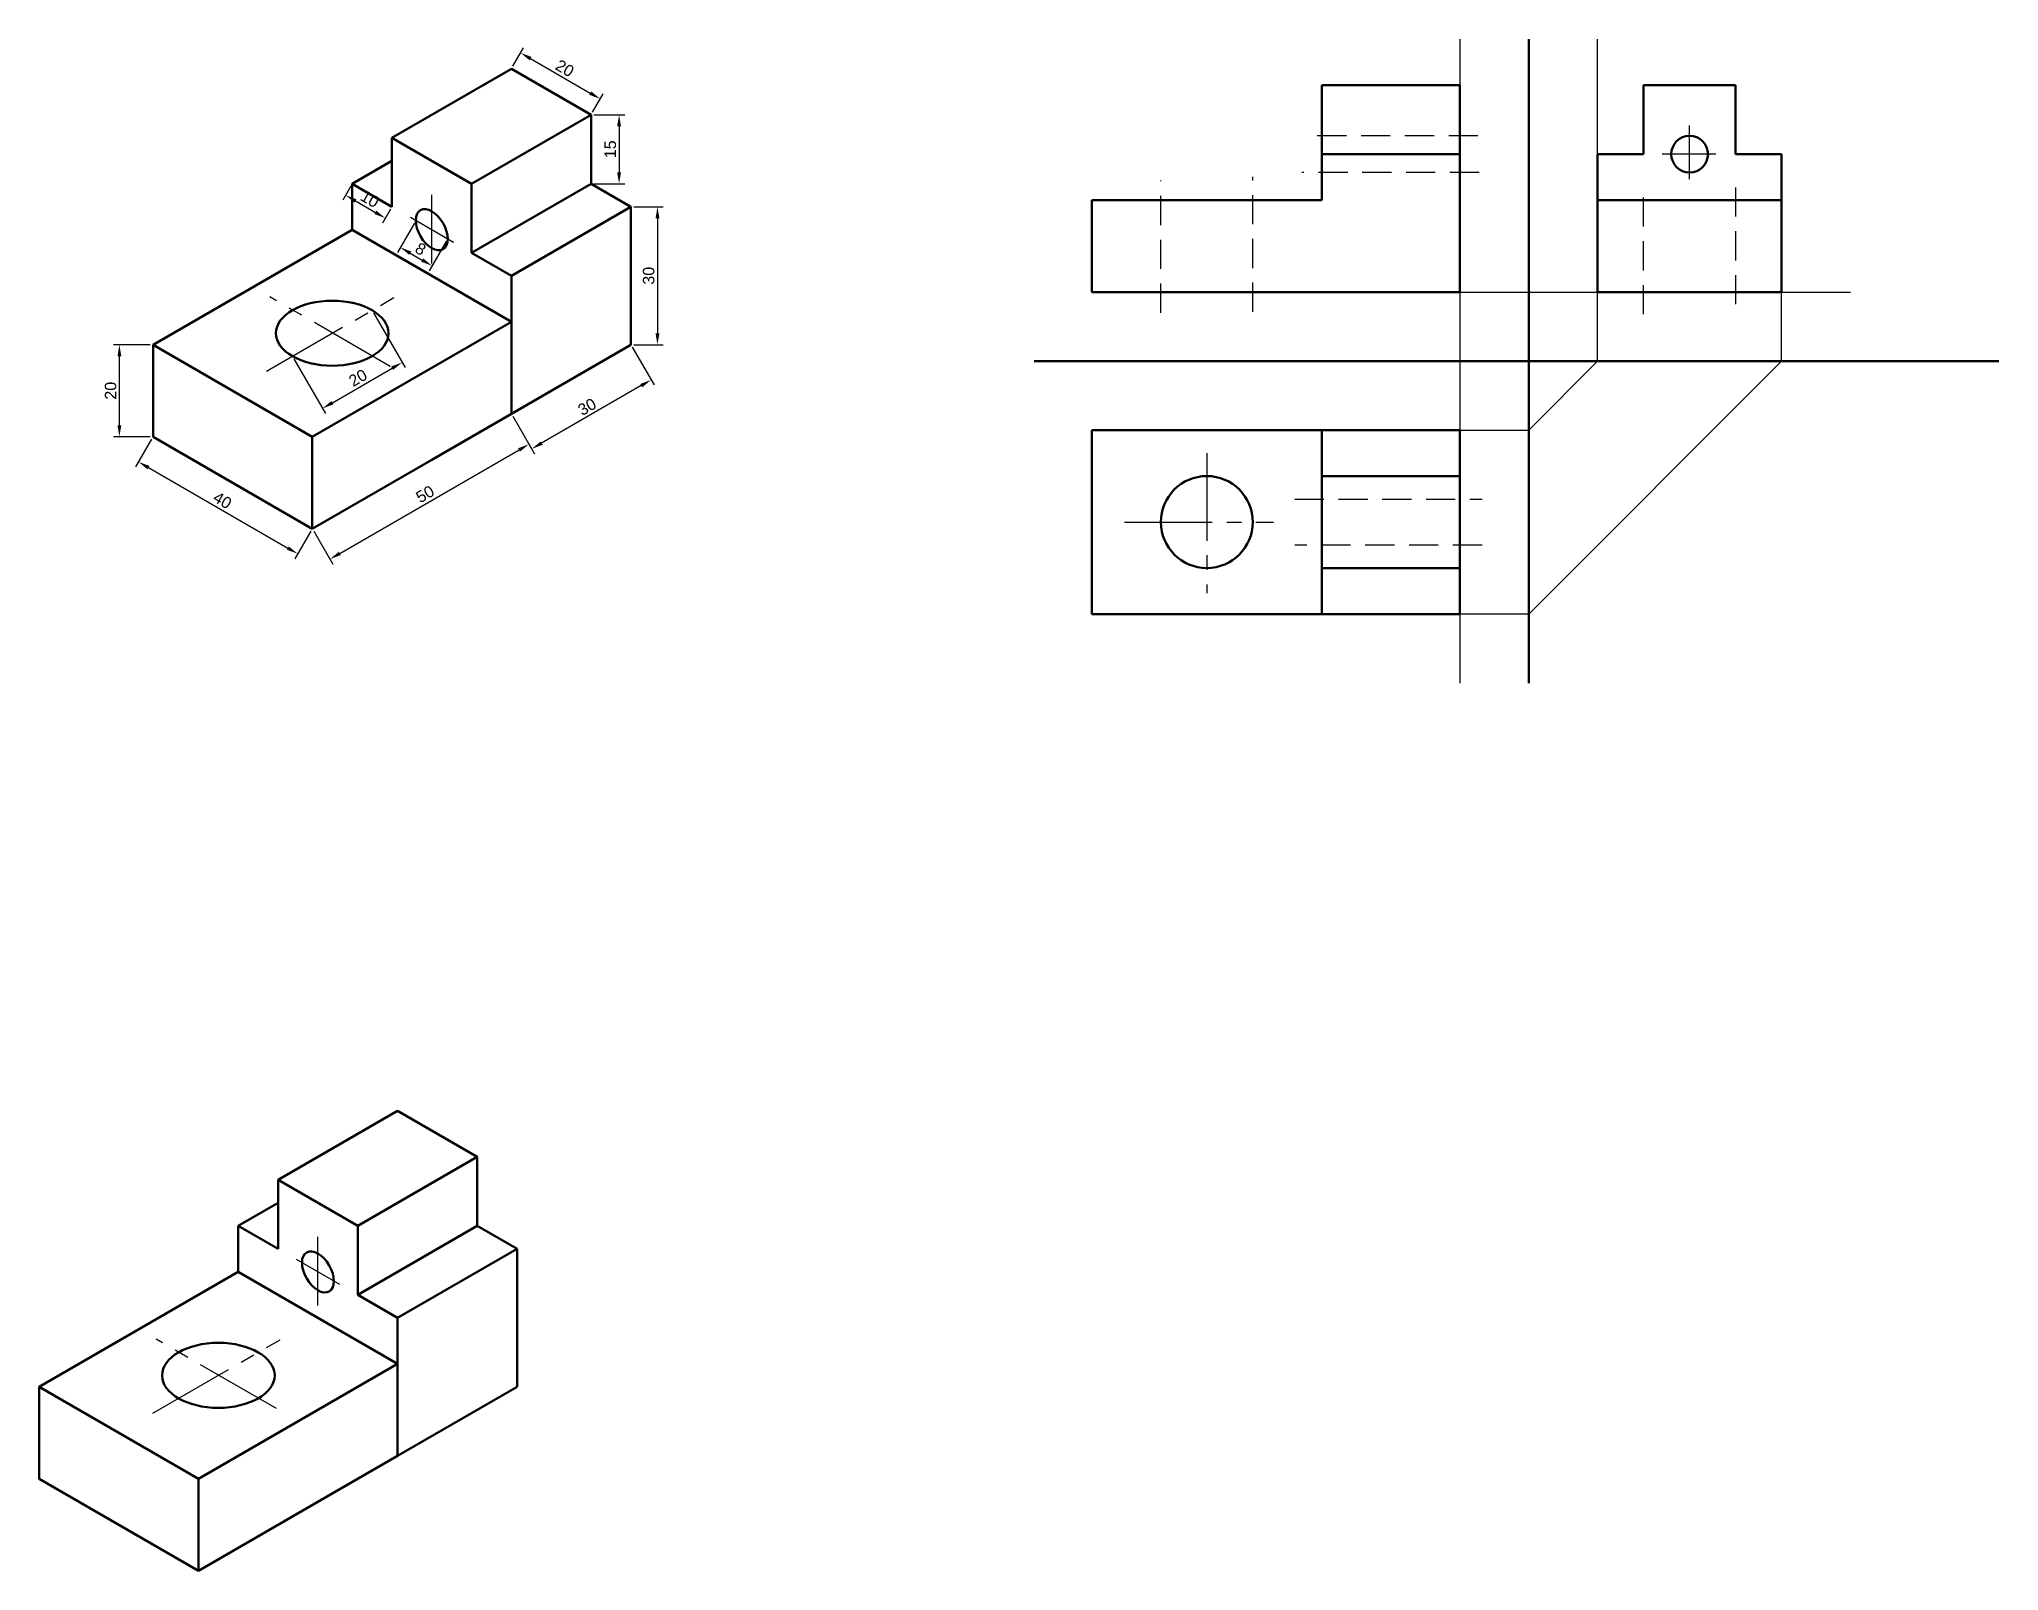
# Model space of a CAD drawing. Header units: millimetres. Extents: x 2231 to 2658, y 850 to 1183.
import ezdxf

# ---------------------------------------------------------------- set-up
doc = ezdxf.new("R2010")
doc.units = ezdxf.units.MM
doc.linetypes.add('CENTER2', pattern=[28.575, 19.05, -3.175, 3.175, -3.175])
doc.linetypes.add('DASHED2', pattern=[9.525, 6.35, -3.175])
doc.styles.get("Standard").update_dxf_attribs({"font": 'arial.ttf'})
doc.dimstyles.new('ISO-25', dxfattribs={"dimtxt": 2.5, "dimasz": 2.5, "dimexe": 1.25, "dimexo": 0.625, "dimtad": 1, "dimtxsty": 'Standard', "dimcen": 2.5, "dimadec": 0, "dimazin": 0, "dimtfac": 1, "dimtmove": 0, "dimatfit": 3, "dimfxl": 1, "dimarcsym": 0})

# ---------------------------------------------------------------- blocks, each defined once
blk = doc.blocks.new('*D1')
at = {"color": 0, "linetype": 'Continuous', "lineweight": -2}
for p, q in [((2334.36, 1100.58), (2338.51, 1093.4)), ((2296.75, 1070.74), (2335.72, 1093.24)), ((2291.06, 1075.58), (2295.21, 1068.4))]:
    blk.add_line(p, q, dxfattribs=at)
at = {"color": 0, "linetype": 'Continuous', "lineweight": 25}
for points in [[(2335.51, 1093.6), (2335.93, 1092.88), (2337.88, 1094.49)], [(2296.54, 1071.1), (2296.96, 1070.38), (2294.58, 1069.49)]]:
    blk.add_solid(points, dxfattribs=at)
at = {"layer": 'Defpoints', "color": 0, "linetype": 'Continuous', "lineweight": 25}
for p in [(2334.05, 1101.12), (2337.88, 1094.49), (2290.75, 1076.12)]:
    blk.add_point(p, dxfattribs=at)
at = {"color": 0, "linetype": 'Continuous', "lineweight": 25, "insert": (2315.28, 1083.63), "char_height": 2.5, "attachment_point": 5, "rotation": 30}
blk.add_mtext('50', dxfattribs=at)
blk = doc.blocks.new('*D3')
at = {"color": 0, "linetype": 'Continuous', "lineweight": -2}
for p, q in [((2360.35, 1115.58), (2365.08, 1107.39)), ((2362.29, 1107.22), (2340.63, 1094.72)), ((2334.36, 1100.58), (2339.09, 1092.39))]:
    blk.add_line(p, q, dxfattribs=at)
at = {"color": 0, "linetype": 'Continuous', "lineweight": 25}
for points in [[(2362.08, 1107.58), (2362.49, 1106.86), (2364.45, 1108.47)], [(2340.43, 1095.08), (2340.84, 1094.36), (2338.47, 1093.47)]]:
    blk.add_solid(points, dxfattribs=at)
at = {"layer": 'Defpoints', "color": 0, "linetype": 'Continuous', "lineweight": 25}
for p in [(2360.03, 1116.12), (2334.05, 1101.12), (2338.47, 1093.47)]:
    blk.add_point(p, dxfattribs=at)
at = {"color": 0, "linetype": 'Continuous', "lineweight": 25, "insert": (2350.51, 1102.62), "char_height": 2.5, "attachment_point": 5, "rotation": 30}
blk.add_mtext('30', dxfattribs=at)
blk = doc.blocks.new('*D4')
at = {"color": 0, "linetype": 'Continuous', "lineweight": -2}
for p, q in [((2360.66, 1146.12), (2367.07, 1146.12)), ((2365.82, 1143.62), (2365.82, 1118.62)), ((2360.66, 1116.12), (2367.07, 1116.12))]:
    blk.add_line(p, q, dxfattribs=at)
at = {"color": 0, "linetype": 'Continuous', "lineweight": 25}
for points in [[(2365.41, 1143.62), (2366.24, 1143.62), (2365.82, 1146.12)], [(2365.41, 1118.62), (2366.24, 1118.62), (2365.82, 1116.12)]]:
    blk.add_solid(points, dxfattribs=at)
at = {"layer": 'Defpoints', "color": 0, "linetype": 'Continuous', "lineweight": 25}
for p in [(2360.03, 1146.12), (2360.03, 1116.12), (2365.82, 1116.12)]:
    blk.add_point(p, dxfattribs=at)
at = {"color": 0, "linetype": 'Continuous', "lineweight": 25, "insert": (2363.92, 1131.12), "char_height": 2.5, "attachment_point": 5, "rotation": 90}
blk.add_mtext('30', dxfattribs=at)
blk = doc.blocks.new('*D6')
at = {"color": 0, "linetype": 'Continuous', "lineweight": -2}
for p, q in [((2255.8, 1095.58), (2252.33, 1089.57)), ((2255.12, 1089.4), (2285.43, 1071.9)), ((2290.44, 1075.58), (2286.97, 1069.57))]:
    blk.add_line(p, q, dxfattribs=at)
at = {"color": 0, "linetype": 'Continuous', "lineweight": 25}
for points in [[(2255.33, 1089.76), (2254.91, 1089.04), (2252.95, 1090.65)], [(2285.64, 1072.26), (2285.22, 1071.54), (2287.59, 1070.65)]]:
    blk.add_solid(points, dxfattribs=at)
at = {"layer": 'Defpoints', "color": 0, "linetype": 'Continuous', "lineweight": 25}
for p in [(2256.11, 1096.12), (2290.75, 1076.12), (2287.59, 1070.65)]:
    blk.add_point(p, dxfattribs=at)
at = {"color": 0, "linetype": 'Continuous', "lineweight": 25, "insert": (2271.22, 1082.3), "char_height": 2.5, "attachment_point": 5, "rotation": 330}
blk.add_mtext('40', dxfattribs=at)
blk = doc.blocks.new('*D7')
at = {"color": 0, "linetype": 'Continuous', "lineweight": -2}
for p, q in [((2334.36, 1176.66), (2336.68, 1180.67)), ((2338.22, 1178.34), (2351.21, 1170.84)), ((2351.69, 1166.66), (2354, 1170.67))]:
    blk.add_line(p, q, dxfattribs=at)
at = {"color": 0, "linetype": 'Continuous', "lineweight": 25}
for points in [[(2338.43, 1178.7), (2338.01, 1177.97), (2336.05, 1179.59)], [(2351.42, 1171.2), (2351, 1170.47), (2353.37, 1169.59)]]:
    blk.add_solid(points, dxfattribs=at)
at = {"layer": 'Defpoints', "color": 0, "linetype": 'Continuous', "lineweight": 25}
for p in [(2334.05, 1176.12), (2353.37, 1169.59), (2351.37, 1166.12)]:
    blk.add_point(p, dxfattribs=at)
at = {"color": 0, "linetype": 'Continuous', "lineweight": 25, "insert": (2345.66, 1176.23), "char_height": 2.5, "attachment_point": 5, "rotation": 330}
blk.add_mtext('20', dxfattribs=at)
blk = doc.blocks.new('*D8')
at = {"color": 0, "linetype": 'Continuous', "lineweight": -2}
for p, q in [((2299.1, 1150.58), (2297.36, 1147.57)), ((2300.15, 1147.4), (2304.48, 1144.9)), ((2307.76, 1145.58), (2306.02, 1142.57))]:
    blk.add_line(p, q, dxfattribs=at)
at = {"color": 0, "linetype": 'Continuous', "lineweight": 25}
for points in [[(2300.36, 1147.76), (2299.94, 1147.04), (2297.98, 1148.65)], [(2304.69, 1145.26), (2304.27, 1144.54), (2306.64, 1143.65)]]:
    blk.add_solid(points, dxfattribs=at)
at = {"layer": 'Defpoints', "color": 0, "linetype": 'Continuous', "lineweight": 25}
for p in [(2299.41, 1151.12), (2306.64, 1143.65), (2308.07, 1146.12)]:
    blk.add_point(p, dxfattribs=at)
at = {"color": 0, "linetype": 'Continuous', "lineweight": 25, "insert": (2303.26, 1147.8), "char_height": 2.5, "attachment_point": 5, "rotation": 330}
blk.add_mtext('10', dxfattribs=at)
blk = doc.blocks.new('*D9')
at = {"color": 0, "linetype": 'Continuous', "lineweight": -2}
for p, q in [((2304.05, 1123.08), (2310.92, 1111.19)), ((2286.73, 1113.08), (2293.6, 1101.19)), ((2295.14, 1103.52), (2308.13, 1111.02))]:
    blk.add_line(p, q, dxfattribs=at)
at = {"color": 0, "linetype": 'Continuous', "lineweight": 25}
for points in [[(2307.92, 1111.38), (2308.34, 1110.66), (2310.3, 1112.27)], [(2294.93, 1103.88), (2295.35, 1103.16), (2292.97, 1102.27)]]:
    blk.add_solid(points, dxfattribs=at)
at = {"layer": 'Defpoints', "color": 0, "linetype": 'Continuous', "lineweight": 25}
for p in [(2303.74, 1123.62), (2286.42, 1113.62), (2310.3, 1112.27)]:
    blk.add_point(p, dxfattribs=at)
at = {"color": 0, "linetype": 'Continuous', "lineweight": 25, "insert": (2300.68, 1108.92), "char_height": 2.5, "attachment_point": 5, "rotation": 30}
blk.add_mtext('20', dxfattribs=at)
blk = doc.blocks.new('*D10')
at = {"color": 0, "linetype": 'Continuous', "lineweight": -2}
for p, q in [((2312.96, 1142.58), (2309.27, 1136.2)), ((2319.88, 1138.58), (2316.2, 1132.2)), ((2312.06, 1136.03), (2314.66, 1134.53))]:
    blk.add_line(p, q, dxfattribs=at)
at = {"color": 0, "linetype": 'Continuous', "lineweight": 25}
for points in [[(2312.27, 1136.39), (2311.85, 1135.67), (2309.89, 1137.28)], [(2314.87, 1134.89), (2314.45, 1134.17), (2316.82, 1133.28)]]:
    blk.add_solid(points, dxfattribs=at)
at = {"layer": 'Defpoints', "color": 0, "linetype": 'Continuous', "lineweight": 25}
for p in [(2313.27, 1143.12), (2320.2, 1139.12), (2316.82, 1133.28)]:
    blk.add_point(p, dxfattribs=at)
at = {"color": 0, "linetype": 'Continuous', "lineweight": 25, "insert": (2314.31, 1136.93), "char_height": 2.5, "attachment_point": 5, "rotation": 330}
blk.add_mtext('8', dxfattribs=at)
blk = doc.blocks.new('*D11')
at = {"color": 0, "linetype": 'Continuous', "lineweight": -2}
for p, q in [((2352, 1166.12), (2358.72, 1166.12)), ((2357.47, 1163.62), (2357.47, 1153.62)), ((2352, 1151.12), (2358.72, 1151.12))]:
    blk.add_line(p, q, dxfattribs=at)
at = {"color": 0, "linetype": 'Continuous', "lineweight": 25}
for points in [[(2357.06, 1163.62), (2357.89, 1163.62), (2357.47, 1166.12)], [(2357.06, 1153.62), (2357.89, 1153.62), (2357.47, 1151.12)]]:
    blk.add_solid(points, dxfattribs=at)
at = {"layer": 'Defpoints', "color": 0, "linetype": 'Continuous', "lineweight": 25}
for p in [(2351.37, 1166.12), (2351.37, 1151.12), (2357.47, 1151.12)]:
    blk.add_point(p, dxfattribs=at)
at = {"color": 0, "linetype": 'Continuous', "lineweight": 25, "insert": (2355.57, 1158.62), "char_height": 2.5, "attachment_point": 5, "rotation": 90}
blk.add_mtext('15', dxfattribs=at)
blk = doc.blocks.new('*D12')
at = {"color": 0, "linetype": 'Continuous', "lineweight": -2}
for p, q in [((2255.48, 1116.12), (2247.55, 1116.12)), ((2248.8, 1098.62), (2248.8, 1113.62)), ((2255.48, 1096.12), (2247.55, 1096.12))]:
    blk.add_line(p, q, dxfattribs=at)
at = {"color": 0, "linetype": 'Continuous', "lineweight": 25}
for points in [[(2248.39, 1113.62), (2249.22, 1113.62), (2248.8, 1116.12)], [(2248.39, 1098.62), (2249.22, 1098.62), (2248.8, 1096.12)]]:
    blk.add_solid(points, dxfattribs=at)
at = {"layer": 'Defpoints', "color": 0, "linetype": 'Continuous', "lineweight": 25}
for p in [(2248.8, 1116.12), (2256.11, 1116.12), (2256.11, 1096.12)]:
    blk.add_point(p, dxfattribs=at)
at = {"color": 0, "linetype": 'Continuous', "lineweight": 25, "insert": (2246.9, 1106.12), "char_height": 2.5, "attachment_point": 5, "rotation": 90}
blk.add_mtext('20', dxfattribs=at)

msp = doc.modelspace()

# ---------------------------------------------------------------- linework, layer by layer
at = {"color": 1, "linetype": 'Continuous', "lineweight": 25}
for p, q in [((2540.297, 1182.557), (2540.297, 1042.557)), ((2570.297, 1112.557), (2570.297, 1182.557)), ((2485.297, 1127.557), (2625.297, 1127.557)), ((2485.297, 1097.557), (2555.297, 1097.557))]:
    msp.add_line(p, q, dxfattribs=at)
at = {"linetype": 'Continuous', "lineweight": 50}
for p, q in [((2555.297, 1182.557), (2555.297, 1042.557)), ((2334.052, 1176.121), (2308.071, 1161.121)), ((2351.373, 1166.121), (2334.052, 1176.121)), ((2540.297, 1172.557), (2510.297, 1172.557)), ((2510.297, 1172.557), (2510.297, 1157.557)), ((2540.297, 1157.557), (2540.297, 1172.557)), ((2580.297, 1157.557), (2580.297, 1172.557)), ((2580.297, 1172.557), (2600.297, 1172.557)), ((2600.297, 1172.557), (2600.297, 1157.557)), ((2351.373, 1166.121), (2325.392, 1151.121)), ((2351.373, 1151.121), (2351.373, 1166.121)), ((2325.392, 1151.121), (2308.071, 1161.121)), ((2308.071, 1161.121), (2308.071, 1146.121)), ((2299.411, 1151.121), (2308.071, 1156.121)), ((2510.297, 1147.557), (2510.297, 1157.557)), ((2510.297, 1157.557), (2540.297, 1157.557)), ((2540.297, 1157.557), (2540.297, 1127.557)), ((2570.297, 1127.557), (2570.297, 1157.557)), ((2570.297, 1157.557), (2580.297, 1157.557)), ((2600.297, 1157.557), (2610.297, 1157.557)), ((2610.297, 1157.557), (2610.297, 1127.557)), ((2299.411, 1151.121), (2299.411, 1141.121)), ((2308.071, 1146.121), (2299.411, 1151.121)), ((2325.392, 1136.121), (2325.392, 1151.121)), ((2325.392, 1136.121), (2351.373, 1151.121)), ((2360.033, 1146.121), (2351.373, 1151.121)), ((2460.297, 1127.557), (2460.297, 1147.557)), ((2460.297, 1147.557), (2510.297, 1147.557)), ((2610.297, 1147.557), (2570.297, 1147.557)), ((2610.297, 1127.557), (2610.297, 1147.557)), ((2360.033, 1146.121), (2334.052, 1131.121)), ((2360.033, 1116.121), (2360.033, 1146.121)), ((2299.411, 1141.121), (2256.11, 1116.121)), ((2334.052, 1121.121), (2299.411, 1141.121)), ((2334.052, 1131.121), (2325.392, 1136.121)), ((2334.052, 1101.121), (2334.052, 1131.121)), ((2540.297, 1127.557), (2460.297, 1127.557)), ((2610.297, 1127.557), (2570.297, 1127.557)), ((2290.751, 1096.121), (2334.052, 1121.121)), ((2256.11, 1096.121), (2256.11, 1116.121)), ((2256.11, 1116.121), (2290.751, 1096.121)), ((2334.052, 1101.121), (2360.033, 1116.121)), ((2447.718, 1112.557), (2657.54, 1112.557)), ((2316.732, 1091.121), (2334.052, 1101.121)), ((2290.751, 1076.121), (2256.11, 1096.121)), ((2290.751, 1076.121), (2290.751, 1096.121)), ((2540.297, 1097.557), (2460.297, 1097.557)), ((2460.297, 1097.557), (2460.297, 1057.557)), ((2510.297, 1097.557), (2510.297, 1057.557)), ((2540.297, 1057.557), (2540.297, 1097.557)), ((2540.297, 1097.557), (2540.297, 1087.557)), ((2290.751, 1076.121), (2316.732, 1091.121)), ((2540.297, 1087.557), (2510.297, 1087.557)), ((2510.297, 1087.557), (2510.297, 1067.557)), ((2510.297, 1067.557), (2540.297, 1067.557)), ((2460.297, 1057.557), (2540.297, 1057.557)), ((2309.301, 949.516), (2283.32, 934.516)), ((2326.622, 939.516), (2309.301, 949.516)), ((2326.622, 939.516), (2300.641, 924.516)), ((2326.622, 924.516), (2326.622, 939.516)), ((2300.641, 924.516), (2283.32, 934.516)), ((2283.32, 934.516), (2283.32, 919.516)), ((2274.66, 924.516), (2283.32, 929.516)), ((2274.66, 924.516), (2274.66, 914.516)), ((2283.32, 919.516), (2274.66, 924.516)), ((2300.641, 909.516), (2300.641, 924.516)), ((2300.641, 909.516), (2326.622, 924.516)), ((2335.282, 919.516), (2326.622, 924.516)), ((2335.282, 919.516), (2309.301, 904.516)), ((2335.282, 889.516), (2335.282, 919.516)), ((2274.66, 914.516), (2231.359, 889.516)), ((2309.301, 894.516), (2274.66, 914.516)), ((2309.301, 904.516), (2300.641, 909.516)), ((2309.301, 874.516), (2309.301, 904.516)), ((2266, 869.516), (2309.301, 894.516)), ((2231.359, 869.516), (2231.359, 889.516)), ((2231.359, 889.516), (2266, 869.516)), ((2309.301, 874.516), (2335.282, 889.516)), ((2291.981, 864.516), (2309.301, 874.516)), ((2266, 849.516), (2231.359, 869.516)), ((2266, 849.516), (2266, 869.516)), ((2266, 849.516), (2291.981, 864.516))]:
    msp.add_line(p, q, dxfattribs=at)
at = {"color": 1, "linetype": 'CENTER2', "lineweight": 25}
for p, q in [((2590.177, 1163.819), (2590.177, 1152.096)), ((2595.999, 1157.557), (2584.356, 1157.557)), ((2316.732, 1133.806), (2316.732, 1148.719)), ((2321.477, 1138.381), (2312.084, 1143.805)), ((2280.812, 1110.383), (2308.487, 1126.361)), ((2307.702, 1111.404), (2281.55, 1126.503)), ((2485.292, 1092.562), (2485.292, 1062.091)), ((2467.41, 1077.557), (2499.808, 1077.557)), ((2291.981, 907.2), (2291.981, 922.113)), ((2296.726, 911.776), (2287.333, 917.199)), ((2256.061, 883.777), (2283.736, 899.756)), ((2282.951, 884.799), (2256.799, 899.897))]:
    msp.add_line(p, q, dxfattribs=at)
at = {"color": 1, "linetype": 'DASHED2', "lineweight": 25}
for p, q in [((2544.249, 1161.557), (2506.753, 1161.557)), ((2475.297, 1123.082), (2475.297, 1151.845)), ((2495.297, 1123.272), (2495.297, 1152.596)), ((2544.517, 1153.557), (2505.975, 1153.557)), ((2580.297, 1122.747), (2580.297, 1150.322)), ((2600.297, 1150.322), (2600.297, 1121.875)), ((2504.406, 1082.557), (2545.144, 1082.557)), ((2545.144, 1072.557), (2504.438, 1072.557))]:
    msp.add_line(p, q, dxfattribs=at)
at = {"color": 1, "lineweight": 25}
for p, q in [((2610.297, 1112.557), (2610.297, 1127.557)), ((2555.297, 1097.557), (2570.297, 1112.557)), ((2610.297, 1112.557), (2555.297, 1057.557)), ((2555.297, 1057.557), (2540.297, 1057.557))]:
    msp.add_line(p, q, dxfattribs=at)
at = {"linetype": 'Continuous', "lineweight": 50}
for centre, radius in [((2590.297, 1157.557), 4), ((2485.297, 1077.557), 10)]:
    msp.add_circle(centre, radius, dxfattribs=at)
for centre, major_axis in [((2316.732, 1141.121), (2.449, -4.243)), ((2295.081, 1118.621), (-12.247, 0)), ((2291.981, 914.516), (2.449, -4.243)), ((2270.33, 892.016), (-12.247, 0))]:
    msp.add_ellipse(centre, major_axis=major_axis, ratio=0.5773503, dxfattribs=at)

# ---------------------------------------------------------------- dimensions: what is measured, and where the dimension line sits
at = {"color": 1, "linetype": 'Continuous', "lineweight": 25}
for p1, p2, distance, picture, middle in [((2334.052, 1176.121), (2351.373, 1166.121), 4, '*D7', (2345.663, 1176.232)), ((2351.373, 1166.121), (2351.373, 1151.121), 6.099, '*D11', (2355.57, 1158.621)), ((2299.411, 1151.121), (2308.071, 1146.121), -2.855, '*D8', (2303.264, 1147.795)), ((2313.268, 1143.121), (2320.196, 1139.121), -6.747, '*D10', (2314.309, 1136.925)), ((2360.033, 1146.121), (2360.033, 1116.121), 5.789, '*D4', (2363.92, 1131.121)), ((2286.421, 1113.621), (2303.741, 1123.621), -13.108, '*D9', (2300.684, 1108.916)), ((2256.11, 1096.121), (2256.11, 1116.121), 7.307, '*D12', (2246.902, 1106.121)), ((2360.033, 1116.121), (2334.052, 1101.121), 8.834, '*D3', (2350.509, 1102.618)), ((2290.751, 1076.121), (2334.052, 1101.121), -7.662, '*D1', (2315.282, 1083.633)), ((2256.11, 1096.121), (2290.751, 1076.121), -6.316, '*D6', (2271.223, 1082.298))]:
    dim = msp.add_aligned_dim(p1=p1, p2=p2, distance=distance, dimstyle='ISO-25', dxfattribs=at)
    dim.commit()
    dim.dimension.update_dxf_attribs({"geometry": picture, "text_midpoint": middle})

doc.saveas('drawing.dxf')
